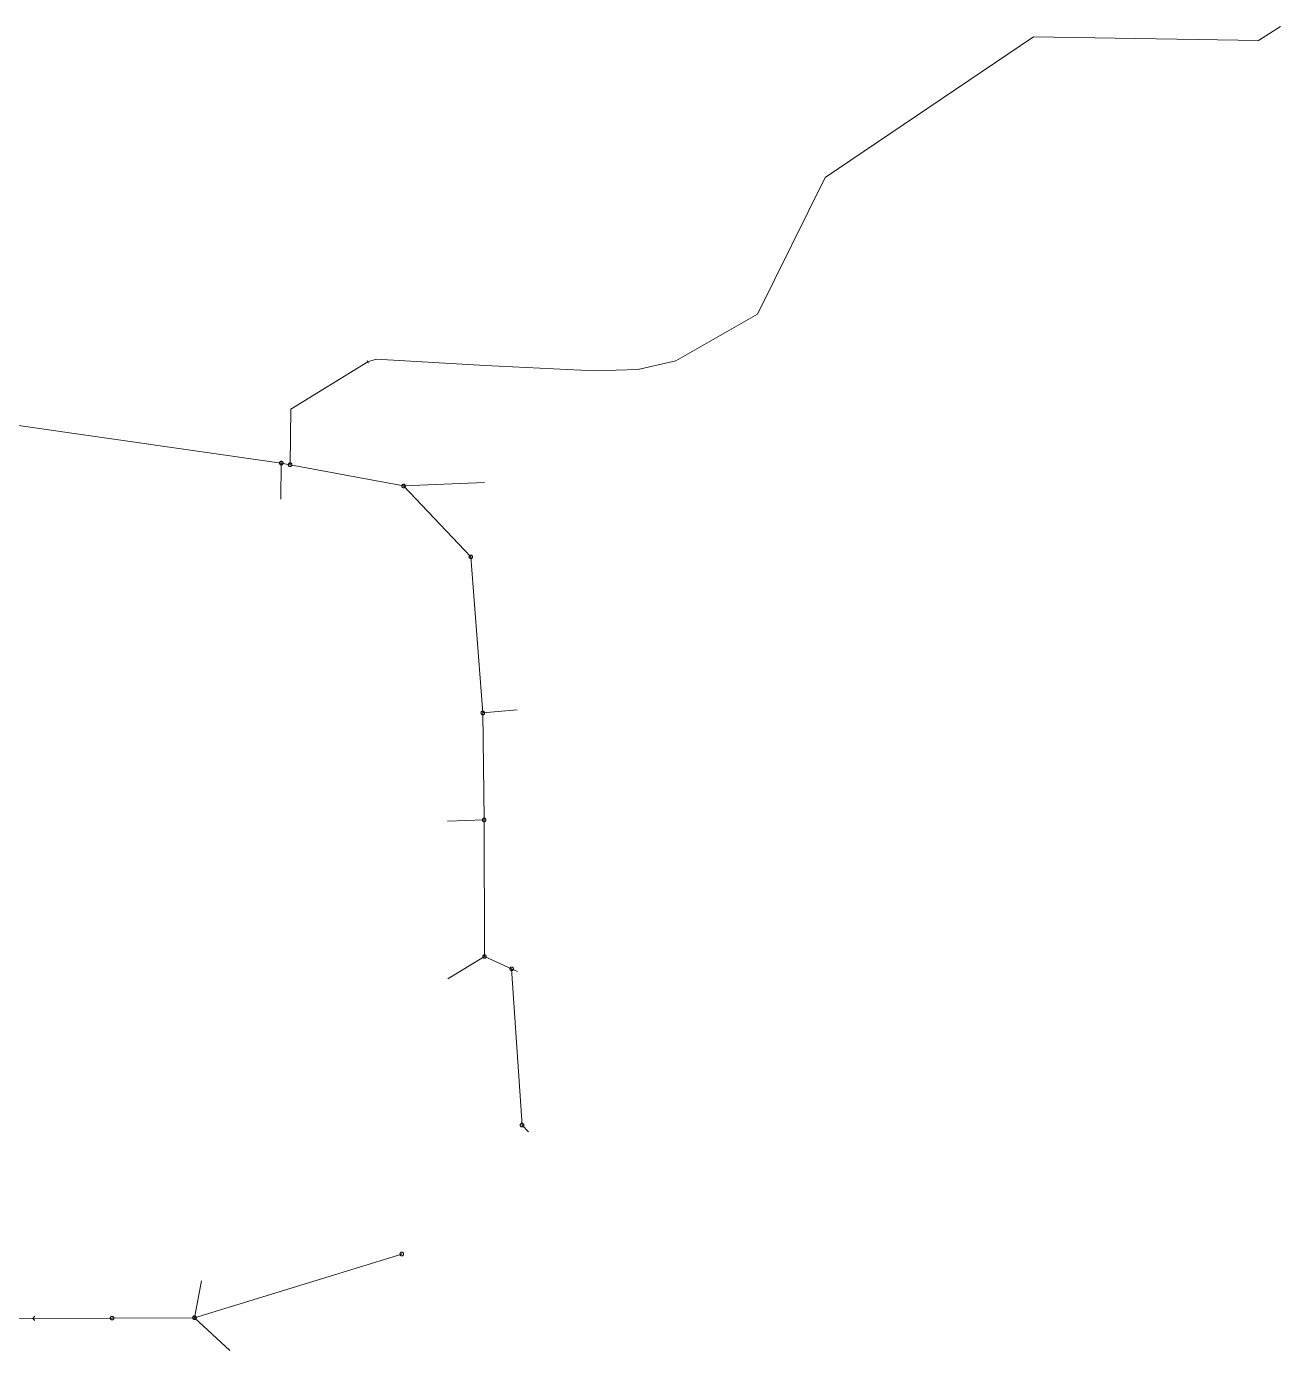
# Model space of a CAD drawing. Header units: metres. Extents: x 25504150 to 25508618, y 6694193 to 6702753.
# Drawn here: x 25506196.1 to 25506516.9, y 6696095.4 to 6696434.2 of the extents above; entities that cross this region are included whole.
import ezdxf

# ---------------------------------------------------------------- set-up
doc = ezdxf.new("R2010")
doc.units = ezdxf.units.M
for name, pattern in [('Paineviemariputket', [0]), ('Paineviemarivarusteet', [0]), ('Psewer_node', [0]), ('Sewer_node', [0]), ('Viemariputket', [0]), ('Viemarivarusteet', [0])]:
    doc.linetypes.add(name, pattern=pattern)
for name, color, linetype, lineweight in [('Paineviemariputket', 7, 'Paineviemariputket', 0), ('Paineviemarivarusteet', 7, 'Paineviemarivarusteet', 0), ('Psewer_node', 7, 'Psewer_node', 0), ('Sewer_node', 7, 'Sewer_node', 0), ('Viemariputket', 7, 'Viemariputket', 0), ('Viemarivarusteet', 7, 'Viemarivarusteet', 0)]:
    doc.layers.add(name, color=color, linetype=linetype, lineweight=lineweight)

msp = doc.modelspace()

# ---------------------------------------------------------------- linework, layer by layer
at = {"layer": 'Paineviemariputket', "color": 1, "linetype": 'Continuous', "lineweight": 15, "flags": 128}
for points in [[(25506283.45, 6696348.37), (25506285.55, 6696349.07), (25506313.45, 6696347.46), (25506341.47, 6696346.12), (25506352.55, 6696346.42), (25506362.25, 6696348.66), (25506383.13, 6696360.57), (25506400.47, 6696395.51), (25506453.78, 6696431.49), (25506511.27, 6696430.62), (25506516.94, 6696434.18)], [(25506283.45, 6696348.37), (25506263.8, 6696336.29), (25506263.58, 6696322.06)]]:
    msp.add_lwpolyline(points, dxfattribs=at)
at = {"layer": 'Paineviemarivarusteet', "color": 1}
msp.add_point((25506283.45, 6696348.37), dxfattribs=at)
at = {"layer": 'Paineviemarivarusteet', "color": 32, "true_color": 0xb46600}
msp.add_point((25506263.58, 6696322.06, 44.93), dxfattribs=at)
at = {"layer": 'Psewer_node', "color": 18, "linetype": 'Continuous', "true_color": 0x4c0000}
msp.add_line((25506283.29, 6696348.7), (25506283.61, 6696348.03), dxfattribs=at)
at = {"layer": 'Psewer_node', "color": 18, "linetype": 'Continuous', "true_color": 0x4c0000, "elevation": 44.93, "flags": 128}
msp.add_lwpolyline([(25506264.05, 6696322.06), (25506264.04, 6696322.13), (25506264.03, 6696322.21), (25506264, 6696322.27), (25506263.96, 6696322.34), (25506263.91, 6696322.39), (25506263.86, 6696322.44), (25506263.79, 6696322.48), (25506263.73, 6696322.51), (25506263.65, 6696322.52), (25506263.58, 6696322.53), (25506263.51, 6696322.52), (25506263.43, 6696322.51), (25506263.37, 6696322.48), (25506263.3, 6696322.44), (25506263.25, 6696322.39), (25506263.2, 6696322.34), (25506263.16, 6696322.27), (25506263.13, 6696322.21), (25506263.12, 6696322.13), (25506263.11, 6696322.06), (25506263.12, 6696321.99), (25506263.13, 6696321.91), (25506263.16, 6696321.85), (25506263.2, 6696321.78), (25506263.25, 6696321.73), (25506263.3, 6696321.68), (25506263.37, 6696321.64), (25506263.43, 6696321.61), (25506263.51, 6696321.6), (25506263.58, 6696321.59), (25506263.65, 6696321.6), (25506263.73, 6696321.61), (25506263.79, 6696321.64), (25506263.86, 6696321.68), (25506263.91, 6696321.73), (25506263.96, 6696321.78), (25506264, 6696321.85), (25506264.03, 6696321.91), (25506264.04, 6696321.99)], close=True, dxfattribs=at)
at = {"layer": 'Sewer_node', "color": 46, "linetype": 'Continuous', "true_color": 0x7f5f00, "flags": 128}
for points, elevation in [([(25506261.79, 6696322.48), (25506261.78, 6696322.55), (25506261.77, 6696322.62), (25506261.74, 6696322.69), (25506261.7, 6696322.75), (25506261.66, 6696322.81), (25506261.6, 6696322.85), (25506261.54, 6696322.89), (25506261.47, 6696322.92), (25506261.4, 6696322.93), (25506261.33, 6696322.94), (25506261.26, 6696322.93), (25506261.19, 6696322.92), (25506261.12, 6696322.89), (25506261.06, 6696322.85), (25506261, 6696322.81), (25506260.96, 6696322.75), (25506260.92, 6696322.69), (25506260.89, 6696322.62), (25506260.88, 6696322.55), (25506260.87, 6696322.48), (25506260.88, 6696322.41), (25506260.89, 6696322.34), (25506260.92, 6696322.27), (25506260.96, 6696322.21), (25506261, 6696322.15), (25506261.06, 6696322.11), (25506261.12, 6696322.07), (25506261.19, 6696322.04), (25506261.26, 6696322.03), (25506261.33, 6696322.02), (25506261.4, 6696322.03), (25506261.47, 6696322.04), (25506261.54, 6696322.07), (25506261.6, 6696322.11), (25506261.66, 6696322.15), (25506261.7, 6696322.21), (25506261.74, 6696322.27), (25506261.77, 6696322.34), (25506261.78, 6696322.41)], 45.99), ([(25506293.07, 6696316.62), (25506293.06, 6696316.69), (25506293.05, 6696316.76), (25506293.02, 6696316.83), (25506292.98, 6696316.89), (25506292.94, 6696316.95), (25506292.88, 6696316.99), (25506292.82, 6696317.03), (25506292.75, 6696317.06), (25506292.68, 6696317.07), (25506292.61, 6696317.08), (25506292.54, 6696317.07), (25506292.47, 6696317.06), (25506292.4, 6696317.03), (25506292.34, 6696316.99), (25506292.28, 6696316.95), (25506292.24, 6696316.89), (25506292.2, 6696316.83), (25506292.17, 6696316.76), (25506292.16, 6696316.69), (25506292.15, 6696316.62), (25506292.16, 6696316.55), (25506292.17, 6696316.48), (25506292.2, 6696316.41), (25506292.24, 6696316.35), (25506292.28, 6696316.29), (25506292.34, 6696316.25), (25506292.4, 6696316.21), (25506292.47, 6696316.18), (25506292.54, 6696316.17), (25506292.61, 6696316.16), (25506292.68, 6696316.17), (25506292.75, 6696316.18), (25506292.82, 6696316.21), (25506292.88, 6696316.25), (25506292.94, 6696316.29), (25506292.98, 6696316.35), (25506293.02, 6696316.41), (25506293.05, 6696316.48), (25506293.06, 6696316.55)], 46.89), ([(25506310.26, 6696298.49), (25506310.25, 6696298.56), (25506310.24, 6696298.63), (25506310.21, 6696298.7), (25506310.17, 6696298.76), (25506310.13, 6696298.82), (25506310.07, 6696298.86), (25506310.01, 6696298.9), (25506309.94, 6696298.93), (25506309.87, 6696298.94), (25506309.8, 6696298.95), (25506309.73, 6696298.94), (25506309.66, 6696298.93), (25506309.59, 6696298.9), (25506309.53, 6696298.86), (25506309.47, 6696298.82), (25506309.43, 6696298.76), (25506309.39, 6696298.7), (25506309.36, 6696298.63), (25506309.35, 6696298.56), (25506309.34, 6696298.49), (25506309.35, 6696298.42), (25506309.36, 6696298.35), (25506309.39, 6696298.28), (25506309.43, 6696298.22), (25506309.47, 6696298.16), (25506309.53, 6696298.12), (25506309.59, 6696298.08), (25506309.66, 6696298.05), (25506309.73, 6696298.04), (25506309.8, 6696298.03), (25506309.87, 6696298.04), (25506309.94, 6696298.05), (25506310.01, 6696298.08), (25506310.07, 6696298.12), (25506310.13, 6696298.16), (25506310.17, 6696298.22), (25506310.21, 6696298.28), (25506310.24, 6696298.35), (25506310.25, 6696298.42)], 47.99), ([(25506313.34, 6696258.56), (25506313.33, 6696258.63), (25506313.32, 6696258.71), (25506313.29, 6696258.77), (25506313.25, 6696258.84), (25506313.2, 6696258.89), (25506313.15, 6696258.94), (25506313.08, 6696258.98), (25506313.02, 6696259.01), (25506312.94, 6696259.02), (25506312.87, 6696259.03), (25506312.8, 6696259.02), (25506312.72, 6696259.01), (25506312.66, 6696258.98), (25506312.59, 6696258.94), (25506312.54, 6696258.89), (25506312.49, 6696258.84), (25506312.45, 6696258.77), (25506312.42, 6696258.71), (25506312.41, 6696258.63), (25506312.4, 6696258.56), (25506312.41, 6696258.49), (25506312.42, 6696258.41), (25506312.45, 6696258.35), (25506312.49, 6696258.28), (25506312.54, 6696258.23), (25506312.59, 6696258.18), (25506312.66, 6696258.14), (25506312.72, 6696258.11), (25506312.8, 6696258.1), (25506312.87, 6696258.09), (25506312.94, 6696258.1), (25506313.02, 6696258.11), (25506313.08, 6696258.14), (25506313.15, 6696258.18), (25506313.2, 6696258.23), (25506313.25, 6696258.28), (25506313.29, 6696258.35), (25506313.32, 6696258.41), (25506313.33, 6696258.49)], 50.52), ([(25506313.67, 6696231.19), (25506313.66, 6696231.26), (25506313.65, 6696231.33), (25506313.62, 6696231.4), (25506313.58, 6696231.46), (25506313.54, 6696231.52), (25506313.48, 6696231.56), (25506313.42, 6696231.6), (25506313.35, 6696231.63), (25506313.28, 6696231.64), (25506313.21, 6696231.65), (25506313.14, 6696231.64), (25506313.07, 6696231.63), (25506313, 6696231.6), (25506312.94, 6696231.56), (25506312.88, 6696231.52), (25506312.84, 6696231.46), (25506312.8, 6696231.4), (25506312.77, 6696231.33), (25506312.76, 6696231.26), (25506312.75, 6696231.19), (25506312.76, 6696231.12), (25506312.77, 6696231.05), (25506312.8, 6696230.98), (25506312.84, 6696230.92), (25506312.88, 6696230.86), (25506312.94, 6696230.82), (25506313, 6696230.78), (25506313.07, 6696230.75), (25506313.14, 6696230.74), (25506313.21, 6696230.73), (25506313.28, 6696230.74), (25506313.35, 6696230.75), (25506313.42, 6696230.78), (25506313.48, 6696230.82), (25506313.54, 6696230.86), (25506313.58, 6696230.92), (25506313.62, 6696230.98), (25506313.65, 6696231.05), (25506313.66, 6696231.12)], 51.06), ([(25506313.77, 6696196.23), (25506313.76, 6696196.3), (25506313.75, 6696196.37), (25506313.72, 6696196.44), (25506313.68, 6696196.5), (25506313.64, 6696196.56), (25506313.58, 6696196.6), (25506313.52, 6696196.64), (25506313.45, 6696196.67), (25506313.38, 6696196.68), (25506313.31, 6696196.69), (25506313.24, 6696196.68), (25506313.17, 6696196.67), (25506313.1, 6696196.64), (25506313.04, 6696196.6), (25506312.98, 6696196.56), (25506312.94, 6696196.5), (25506312.9, 6696196.44), (25506312.87, 6696196.37), (25506312.86, 6696196.3), (25506312.85, 6696196.23), (25506312.86, 6696196.16), (25506312.87, 6696196.09), (25506312.9, 6696196.02), (25506312.94, 6696195.96), (25506312.98, 6696195.9), (25506313.04, 6696195.86), (25506313.1, 6696195.82), (25506313.17, 6696195.79), (25506313.24, 6696195.78), (25506313.31, 6696195.77), (25506313.38, 6696195.78), (25506313.45, 6696195.79), (25506313.52, 6696195.82), (25506313.58, 6696195.86), (25506313.64, 6696195.9), (25506313.68, 6696195.96), (25506313.72, 6696196.02), (25506313.75, 6696196.09), (25506313.76, 6696196.16)], 52.51), ([(25506320.71, 6696193.08), (25506320.7, 6696193.15), (25506320.69, 6696193.22), (25506320.66, 6696193.29), (25506320.62, 6696193.35), (25506320.58, 6696193.41), (25506320.52, 6696193.45), (25506320.46, 6696193.49), (25506320.39, 6696193.52), (25506320.32, 6696193.53), (25506320.25, 6696193.54), (25506320.18, 6696193.53), (25506320.11, 6696193.52), (25506320.04, 6696193.49), (25506319.98, 6696193.45), (25506319.92, 6696193.41), (25506319.88, 6696193.35), (25506319.84, 6696193.29), (25506319.81, 6696193.22), (25506319.8, 6696193.15), (25506319.79, 6696193.08), (25506319.8, 6696193.01), (25506319.81, 6696192.94), (25506319.84, 6696192.87), (25506319.88, 6696192.81), (25506319.92, 6696192.75), (25506319.98, 6696192.71), (25506320.04, 6696192.67), (25506320.11, 6696192.64), (25506320.18, 6696192.63), (25506320.25, 6696192.62), (25506320.32, 6696192.63), (25506320.39, 6696192.64), (25506320.46, 6696192.67), (25506320.52, 6696192.71), (25506320.58, 6696192.75), (25506320.62, 6696192.81), (25506320.66, 6696192.87), (25506320.69, 6696192.94), (25506320.7, 6696193.01)], 51.24), ([(25506323.37, 6696153.11), (25506323.36, 6696153.18), (25506323.35, 6696153.26), (25506323.32, 6696153.32), (25506323.28, 6696153.39), (25506323.23, 6696153.44), (25506323.18, 6696153.49), (25506323.11, 6696153.53), (25506323.05, 6696153.56), (25506322.97, 6696153.57), (25506322.9, 6696153.58), (25506322.83, 6696153.57), (25506322.75, 6696153.56), (25506322.69, 6696153.53), (25506322.62, 6696153.49), (25506322.57, 6696153.44), (25506322.52, 6696153.39), (25506322.48, 6696153.32), (25506322.45, 6696153.26), (25506322.44, 6696153.18), (25506322.43, 6696153.11), (25506322.44, 6696153.04), (25506322.45, 6696152.96), (25506322.48, 6696152.9), (25506322.52, 6696152.83), (25506322.57, 6696152.78), (25506322.62, 6696152.73), (25506322.69, 6696152.69), (25506322.75, 6696152.66), (25506322.83, 6696152.65), (25506322.9, 6696152.64), (25506322.97, 6696152.65), (25506323.05, 6696152.66), (25506323.11, 6696152.69), (25506323.18, 6696152.73), (25506323.23, 6696152.78), (25506323.28, 6696152.83), (25506323.32, 6696152.9), (25506323.35, 6696152.96), (25506323.36, 6696153.04)], 53.3), ([(25506292.62, 6696120.11), (25506292.61, 6696120.18), (25506292.6, 6696120.26), (25506292.57, 6696120.32), (25506292.53, 6696120.39), (25506292.48, 6696120.44), (25506292.43, 6696120.49), (25506292.36, 6696120.53), (25506292.3, 6696120.56), (25506292.22, 6696120.57), (25506292.15, 6696120.58), (25506292.08, 6696120.57), (25506292, 6696120.56), (25506291.94, 6696120.53), (25506291.87, 6696120.49), (25506291.82, 6696120.44), (25506291.77, 6696120.39), (25506291.73, 6696120.32), (25506291.7, 6696120.26), (25506291.69, 6696120.18), (25506291.68, 6696120.11), (25506291.69, 6696120.04), (25506291.7, 6696119.96), (25506291.73, 6696119.9), (25506291.77, 6696119.83), (25506291.82, 6696119.78), (25506291.87, 6696119.73), (25506291.94, 6696119.69), (25506292, 6696119.66), (25506292.08, 6696119.65), (25506292.15, 6696119.64), (25506292.22, 6696119.65), (25506292.3, 6696119.66), (25506292.36, 6696119.69), (25506292.43, 6696119.73), (25506292.48, 6696119.78), (25506292.53, 6696119.83), (25506292.57, 6696119.9), (25506292.6, 6696119.96), (25506292.61, 6696120.04)], 51.24), ([(25506218.49, 6696103.7), (25506218.48, 6696103.77), (25506218.47, 6696103.84), (25506218.44, 6696103.91), (25506218.4, 6696103.97), (25506218.36, 6696104.03), (25506218.3, 6696104.07), (25506218.24, 6696104.11), (25506218.17, 6696104.14), (25506218.1, 6696104.15), (25506218.03, 6696104.16), (25506217.96, 6696104.15), (25506217.89, 6696104.14), (25506217.82, 6696104.11), (25506217.76, 6696104.07), (25506217.7, 6696104.03), (25506217.66, 6696103.97), (25506217.62, 6696103.91), (25506217.59, 6696103.84), (25506217.58, 6696103.77), (25506217.57, 6696103.7), (25506217.58, 6696103.63), (25506217.59, 6696103.56), (25506217.62, 6696103.49), (25506217.66, 6696103.43), (25506217.7, 6696103.37), (25506217.76, 6696103.33), (25506217.82, 6696103.29), (25506217.89, 6696103.26), (25506217.96, 6696103.25), (25506218.03, 6696103.24), (25506218.1, 6696103.25), (25506218.17, 6696103.26), (25506218.24, 6696103.29), (25506218.3, 6696103.33), (25506218.36, 6696103.37), (25506218.4, 6696103.43), (25506218.44, 6696103.49), (25506218.47, 6696103.56), (25506218.48, 6696103.63)], 50.52), ([(25506239.56, 6696103.83), (25506239.55, 6696103.9), (25506239.54, 6696103.97), (25506239.51, 6696104.04), (25506239.47, 6696104.1), (25506239.43, 6696104.16), (25506239.37, 6696104.2), (25506239.31, 6696104.24), (25506239.24, 6696104.27), (25506239.17, 6696104.28), (25506239.1, 6696104.29), (25506239.03, 6696104.28), (25506238.96, 6696104.27), (25506238.89, 6696104.24), (25506238.83, 6696104.2), (25506238.77, 6696104.16), (25506238.73, 6696104.1), (25506238.69, 6696104.04), (25506238.66, 6696103.97), (25506238.65, 6696103.9), (25506238.64, 6696103.83), (25506238.65, 6696103.76), (25506238.66, 6696103.69), (25506238.69, 6696103.62), (25506238.73, 6696103.56), (25506238.77, 6696103.5), (25506238.83, 6696103.46), (25506238.89, 6696103.42), (25506238.96, 6696103.39), (25506239.03, 6696103.38), (25506239.1, 6696103.37), (25506239.17, 6696103.38), (25506239.24, 6696103.39), (25506239.31, 6696103.42), (25506239.37, 6696103.46), (25506239.43, 6696103.5), (25506239.47, 6696103.56), (25506239.51, 6696103.62), (25506239.54, 6696103.69), (25506239.55, 6696103.76)], 50.77)]:
    msp.add_lwpolyline(points, close=True, dxfattribs=dict(at, elevation=elevation))
msp.add_lwpolyline([(25506198.27, 6696104.2), (25506197.75, 6696103.65), (25506198.29, 6696103.14)], dxfattribs=at)
at = {"layer": 'Viemariputket', "color": 1, "linetype": 'Continuous', "lineweight": 15}
for p, q in [((25506194.06, 6696332.09), (25506261.33, 6696322.48)), ((25506261.33, 6696322.48), (25506261.21, 6696313.26)), ((25506261.33, 6696322.48), (25506263.58, 6696322.06)), ((25506263.58, 6696322.06), (25506292.61, 6696316.62)), ((25506292.61, 6696316.62), (25506313.31, 6696317.55)), ((25506292.61, 6696316.62), (25506309.8, 6696298.49)), ((25506309.8, 6696298.49), (25506312.87, 6696258.56)), ((25506312.87, 6696258.56), (25506321.68, 6696259.37)), ((25506312.87, 6696258.56), (25506313.21, 6696231.19)), ((25506313.21, 6696231.19), (25506303.8, 6696230.87)), ((25506313.21, 6696231.19), (25506313.31, 6696196.23)), ((25506313.31, 6696196.23), (25506303.96, 6696190.56)), ((25506313.31, 6696196.23), (25506320.25, 6696193.08)), ((25506320.25, 6696193.08), (25506322.9, 6696153.11)), ((25506320.25, 6696193.08), (25506321.78, 6696192.44)), ((25506322.9, 6696153.11), (25506324.54, 6696151.35)), ((25506239.1, 6696103.83, 49.26), (25506292.15, 6696120.11)), ((25506239.1, 6696103.83, 49.26), (25506240.87, 6696113.27)), ((25506179.77, 6696103.61), (25506218.03, 6696103.7)), ((25506218.03, 6696103.7), (25506239.1, 6696103.83, 49.26)), ((25506239.1, 6696103.83, 49.45), (25506248.17, 6696095.43))]:
    msp.add_line(p, q, dxfattribs=at)
at = {"layer": 'Viemarivarusteet', "color": 1}
for p in [(25506261.33, 6696322.48, 45.99), (25506292.61, 6696316.62, 46.89), (25506309.8, 6696298.49, 47.99), (25506312.87, 6696258.56, 50.52), (25506313.21, 6696231.19, 51.06), (25506313.31, 6696196.23, 52.51), (25506320.25, 6696193.08, 51.24), (25506322.9, 6696153.11, 53.3), (25506292.15, 6696120.11, 51.24), (25506218.03, 6696103.7, 50.52), (25506239.1, 6696103.83, 50.77)]:
    msp.add_point(p, dxfattribs=at)

doc.saveas('drawing.dxf')
